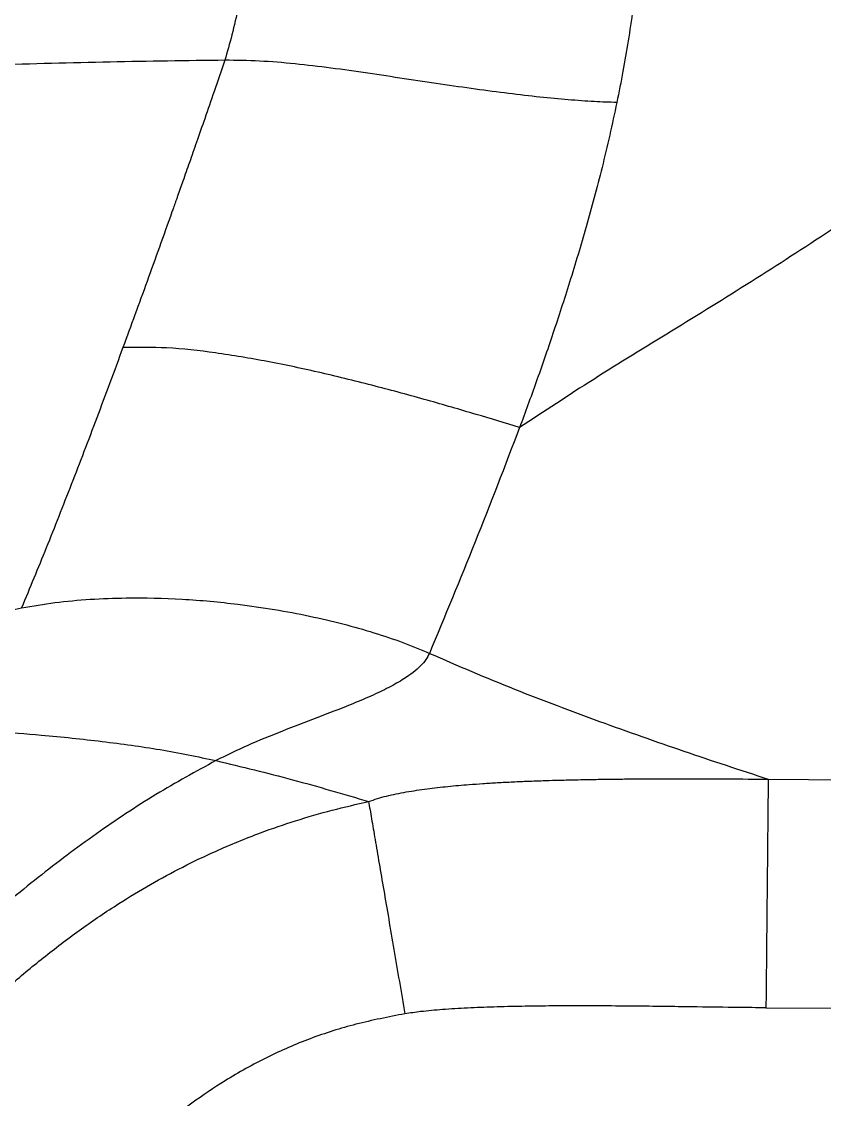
# Model space of a CAD drawing. Extents: x 832 to 912, y 781 to 934.
# Drawn here: x 859.47 to 864.39, y 818.27 to 824.87 of the extents above; entities that cross this region are included whole.
import ezdxf

# ---------------------------------------------------------------- set-up
doc = ezdxf.new("R2010")
doc.units = 0
doc.header["$MEASUREMENT"] = 0
doc.layers.add('1', color=4, linetype='Continuous')

# ---------------------------------------------------------------- blocks, each defined once
blk = doc.blocks.new('2026 SOVEREIGN HL')
at = {"layer": '1', "color": 3, "linetype": 'Continuous', "lineweight": 25}
for p, q in [((32.3122, 23.1349), (32.9371, 23.1312)), ((32.2983, 21.7335), (32.9302, 21.7295))]:
    blk.add_line(p, q, dxfattribs=at)
for points, knots in [([(29.265, 30.0561), (29.2656, 29.9851), (29.2667, 29.8441), (29.2619, 29.6198), (29.2525, 29.3913), (29.2382, 29.1602), (29.2194, 28.9297), (29.1963, 28.7022), (29.1692, 28.4801), (29.1382, 28.2656), (29.1037, 28.0612), (29.0659, 27.8702), (29.0255, 27.6935), (28.9969, 27.593), (28.9826, 27.5425)], [0, 0, 0, 0, 0.08506, 0.169082, 0.252101, 0.334637, 0.416757, 0.498432, 0.580146, 0.662416, 0.745337, 0.829097, 0.914003, 1, 1, 1, 1]), ([(31.5532, 29.4104), (31.5528, 29.3598), (31.5519, 29.2616), (31.5527, 29.1089), (31.5529, 28.9598), (31.5518, 28.8144), (31.5489, 28.6711), (31.5444, 28.5479), (31.539, 28.4414), (31.5333, 28.3508), (31.5234, 28.218), (31.5072, 28.0482), (31.4828, 27.8495), (31.4541, 27.6581), (31.4215, 27.4683), (31.3972, 27.3471), (31.3845, 27.2838)], [0, 0, 0, 0, 0.059873, 0.116112, 0.170803, 0.225446, 0.27995, 0.338121, 0.376042, 0.415932, 0.457897, 0.558032, 0.662767, 0.769465, 0.879468, 1, 1, 1, 1]), ([(34.488, 27.8282), (34.2997, 27.6778), (33.9195, 27.3741), (33.3223, 26.9288), (32.7485, 26.5313), (32.2097, 26.1838), (31.7215, 25.8821), (31.2409, 25.589), (30.9386, 25.3898), (30.7886, 25.2909)], [0, 0, 0, 0, 0.16372, 0.330505, 0.49908, 0.625851, 0.752022, 0.876932, 1, 1, 1, 1]), ([(28.9826, 27.5425), (28.7488, 27.5394), (28.2801, 27.5331), (27.5606, 27.5138), (26.8309, 27.4904), (26.0942, 27.464), (25.3959, 27.4375), (24.741, 27.4117), (24.1336, 27.3867), (23.5364, 27.3604), (22.9544, 27.3318), (22.3925, 27.3006), (22.0275, 27.2739), (21.849, 27.2609)], [0, 0, 0, 0, 0.103446, 0.207392, 0.311451, 0.415214, 0.518234, 0.603149, 0.68684, 0.768897, 0.848837, 0.92609, 1, 1, 1, 1]), ([(28.9826, 27.5425), (28.9606, 27.4784), (28.9189, 27.3572), (28.8611, 27.1904), (28.8107, 27.0457), (28.7661, 26.9183), (28.7275, 26.8085), (28.701, 26.7334), (28.6857, 26.6903), (28.6791, 26.6717), (28.6731, 26.6547), (28.6676, 26.6392), (28.6627, 26.6253), (28.6078, 26.4708), (28.5046, 26.1824), (28.4067, 25.9149), (28.3578, 25.7812)], [0, 0, 0, 0, 0.0984662, 0.1864297, 0.2640314, 0.3315063, 0.3952316, 0.4464847, 0.4578459, 0.4683524, 0.4780026, 0.4867983, 0.4947389, 0.5018253, 0.7509924, 1, 1, 1, 1]), ([(31.3845, 27.2838), (31.3393, 27.2851), (31.2486, 27.2879), (31.0894, 27.2995), (30.9139, 27.3161), (30.7228, 27.3381), (30.5184, 27.365), (30.3042, 27.3958), (30.0832, 27.4293), (29.858, 27.4633), (29.6337, 27.4951), (29.4114, 27.5214), (29.193, 27.5401), (29.0526, 27.5417), (28.9826, 27.5425)], [0, 0, 0, 0, 0.08071, 0.162062, 0.243248, 0.326935, 0.410557, 0.494684, 0.579957, 0.664634, 0.749605, 0.832412, 0.91631, 1, 1, 1, 1]), ([(31.3845, 27.2838), (31.3702, 27.2165), (31.3409, 27.079), (31.2944, 26.8861), (31.246, 26.6991), (31.1968, 26.5216), (31.1464, 26.3487), (31.0785, 26.1272), (30.9931, 25.8643), (30.8904, 25.5678), (30.8225, 25.3831), (30.7886, 25.2909)], [0, 0, 0, 0, 0.081378, 0.166383, 0.24935, 0.333321, 0.416059, 0.501551, 0.668378, 0.83433, 1, 1, 1, 1]), ([(28.3578, 25.7812), (28.304, 25.6362), (28.1966, 25.3463), (28.0406, 24.9391), (27.887, 24.5489), (27.7866, 24.3065), (27.7364, 24.1852)], [0, 0, 0, 0, 0.250198, 0.499973, 0.749755, 1, 1, 1, 1]), ([(30.7886, 25.2909), (30.6996, 25.318), (30.5115, 25.3753), (30.2167, 25.4608), (29.9009, 25.5467), (29.5745, 25.6272), (29.2478, 25.6971), (28.9314, 25.7498), (28.6346, 25.7843), (28.4468, 25.7822), (28.3578, 25.7812)], [0, 0, 0, 0, 0.110964, 0.234672, 0.366629, 0.502401, 0.637646, 0.768181, 0.890096, 1, 1, 1, 1]), ([(30.7886, 25.2909), (30.6984, 25.0555), (30.518, 24.5845), (30.3298, 24.1325), (30.2356, 23.9065)], [0, 0, 0, 0, 0.499803, 1, 1, 1, 1]), ([(27.7364, 24.1852), (27.8043, 24.1968), (27.9436, 24.2207), (28.1581, 24.2396), (28.4193, 24.2497), (28.7235, 24.2422), (29.0266, 24.2145), (29.286, 24.177), (29.5012, 24.1365), (29.7046, 24.0889), (29.8956, 24.0345), (30.0732, 23.975), (30.1821, 23.929), (30.2356, 23.9065)], [0, 0, 0, 0, 0.076444, 0.15693, 0.239262, 0.368543, 0.499594, 0.587957, 0.674637, 0.760022, 0.841924, 0.922454, 1, 1, 1, 1]), ([(21.711, 23.5754), (21.8623, 23.5787), (22.1625, 23.5852), (22.609, 23.6008), (23.048, 23.6206), (23.4796, 23.645), (23.9038, 23.6741), (24.3203, 23.7076), (24.8007, 23.7521), (25.3426, 23.8107), (25.9455, 23.8874), (26.5455, 23.9753), (27.1419, 24.0733), (27.5399, 24.1482), (27.7364, 24.1852)], [0, 0, 0, 0, 0.074889, 0.148556, 0.221021, 0.292303, 0.362415, 0.431336, 0.499023, 0.601103, 0.700999, 0.79966, 0.901082, 1, 1, 1, 1]), ([(30.2356, 23.9065), (30.2292, 23.8938), (30.2167, 23.8688), (30.1712, 23.8156), (30.0958, 23.7573), (29.9876, 23.6961), (29.8764, 23.6433), (29.7297, 23.5817), (29.5468, 23.5114), (29.3348, 23.4302), (29.127, 23.3465), (28.9927, 23.2809), (28.928, 23.2493)], [0, 0, 0, 0, 0.055832, 0.110314, 0.225124, 0.305955, 0.389662, 0.478316, 0.613483, 0.74869, 0.879054, 1, 1, 1, 1]), ([(30.2356, 23.9065), (30.4097, 23.8318), (30.7577, 23.6825), (31.2776, 23.4877), (31.7955, 23.3053), (32.1401, 23.1917), (32.3122, 23.1349)], [0, 0, 0, 0, 0.25064, 0.500816, 0.750596, 1, 1, 1, 1]), ([(26.6668, 23.4179), (26.7682, 23.4245), (26.9721, 23.4377), (27.2744, 23.4398), (27.5713, 23.4286), (27.8935, 23.4045), (28.2347, 23.3675), (28.5918, 23.3195), (28.8153, 23.2728), (28.928, 23.2493)], [0, 0, 0, 0, 0.119897, 0.241215, 0.364637, 0.488136, 0.656102, 0.826488, 1, 1, 1, 1]), ([(28.928, 23.2493), (28.8048, 23.1818), (28.556, 23.0457), (28.1919, 22.803), (27.8343, 22.5343), (27.4858, 22.2433), (27.1445, 21.9371), (26.9214, 21.7271), (26.8095, 21.6217)], [0, 0, 0, 0, 0.1616272, 0.3261048, 0.4922786, 0.6606028, 0.8296839, 1, 1, 1, 1]), ([(28.928, 23.2493), (29.0848, 23.2113), (29.3982, 23.1354), (29.7082, 23.0441), (29.8631, 22.9984)], [0, 0, 0, 0, 0.50038, 1, 1, 1, 1]), ([(29.8631, 22.9984), (29.8993, 23.0102), (29.9737, 23.0344), (30.0953, 23.0577), (30.2211, 23.0767), (30.3502, 23.0913), (30.464, 23.1013), (30.5651, 23.1087), (30.6545, 23.1142), (30.747, 23.119), (30.8404, 23.1231), (30.927, 23.1262), (31.0186, 23.129), (31.1226, 23.1316), (31.2352, 23.1338), (31.3368, 23.1352), (31.4291, 23.1363), (31.5206, 23.137), (31.6178, 23.1375), (31.7131, 23.1378), (31.8611, 23.1378), (32.0613, 23.1373), (32.2297, 23.1357), (32.3122, 23.1349)], [0, 0, 0, 0, 0.048173, 0.09902, 0.151873, 0.204077, 0.257491, 0.291134, 0.327478, 0.366533, 0.403816, 0.441186, 0.471909, 0.515229, 0.56768, 0.608844, 0.638707, 0.679803, 0.720087, 0.756818, 0.795561, 0.899816, 1, 1, 1, 1]), ([(32.3122, 23.1349), (32.3119, 23.105), (32.3113, 23.0451), (32.31, 22.917), (32.3085, 22.7643), (32.3068, 22.5876), (32.3048, 22.3917), (32.3027, 22.1808), (32.3005, 21.9597), (32.299, 21.8089), (32.2983, 21.7335)], [0, 0, 0, 0, 0.1250021, 0.2500018, 0.3750004, 0.5000005, 0.6249999, 0.7499981, 0.8749986, 1, 1, 1, 1]), ([(27.0604, 21.2935), (27.1222, 21.3564), (27.2497, 21.4863), (27.4522, 21.6811), (27.6638, 21.8719), (27.8816, 22.0526), (28.102, 22.2192), (28.3173, 22.365), (28.525, 22.4908), (28.7227, 22.5979), (28.947, 22.7055), (29.1781, 22.8003), (29.4177, 22.8825), (29.6384, 22.9469), (29.7887, 22.9814), (29.8631, 22.9984)], [0, 0, 0, 0, 0.079317, 0.163625, 0.252603, 0.335332, 0.417986, 0.500876, 0.569058, 0.636242, 0.703005, 0.79284, 0.861007, 0.931113, 1, 1, 1, 1]), ([(29.8631, 22.9984), (29.8689, 22.9647), (29.8804, 22.8972), (29.9025, 22.768), (29.9276, 22.6211), (29.9556, 22.4571), (29.986, 22.2794), (30.0182, 22.0911), (30.0516, 21.8957), (30.0742, 21.7631), (30.0856, 21.6967)], [0, 0, 0, 0, 0.125001, 0.250002, 0.375001, 0.499999, 0.624999, 0.749999, 0.874998, 1, 1, 1, 1]), ([(32.2983, 21.7335), (32.2418, 21.7341), (32.1015, 21.7357), (31.9089, 21.7383), (31.7118, 21.741), (31.5368, 21.7431), (31.3504, 21.7447), (31.1606, 21.7454), (30.977, 21.7449), (30.8, 21.7428), (30.6336, 21.7387), (30.4718, 21.7324), (30.3223, 21.7232), (30.1944, 21.7124), (30.1178, 21.7014), (30.0856, 21.6967)], [0, 0, 0, 0, 0.076415, 0.190088, 0.260893, 0.343498, 0.427163, 0.513356, 0.60062, 0.675921, 0.753039, 0.826192, 0.895148, 0.955938, 1, 1, 1, 1]), ([(30.0856, 21.6967), (29.9852, 21.6773), (29.7888, 21.6391), (29.5057, 21.5491), (29.2369, 21.4332), (28.9957, 21.2976), (28.7756, 21.1483), (28.5721, 20.9906), (28.3671, 20.8138), (28.1579, 20.6188), (28.0187, 20.4805), (27.9469, 20.4092)], [0, 0, 0, 0, 0.120469, 0.235865, 0.349409, 0.465169, 0.56158, 0.662795, 0.768646, 0.88063, 1, 1, 1, 1]), ([(27.9469, 20.4092), (27.9032, 20.4528), (27.8158, 20.54), (27.6867, 20.6688), (27.5615, 20.7936), (27.4422, 20.9126), (27.3306, 21.024), (27.2286, 21.1257), (27.1365, 21.2176), (27.0858, 21.2682), (27.0604, 21.2935)], [0, 0, 0, 0, 0.125001, 0.25, 0.374999, 0.5, 0.625, 0.749999, 0.874999, 1, 1, 1, 1])]:
    blk.add_open_spline(points, degree=3, knots=knots, dxfattribs=at)

msp = doc.modelspace()

# ---------------------------------------------------------------- block references
at = {"layer": '1'}
msp.add_blockref('2026 SOVEREIGN HL', (831.7292, 797.0948), dxfattribs=at)

doc.saveas('drawing.dxf')
